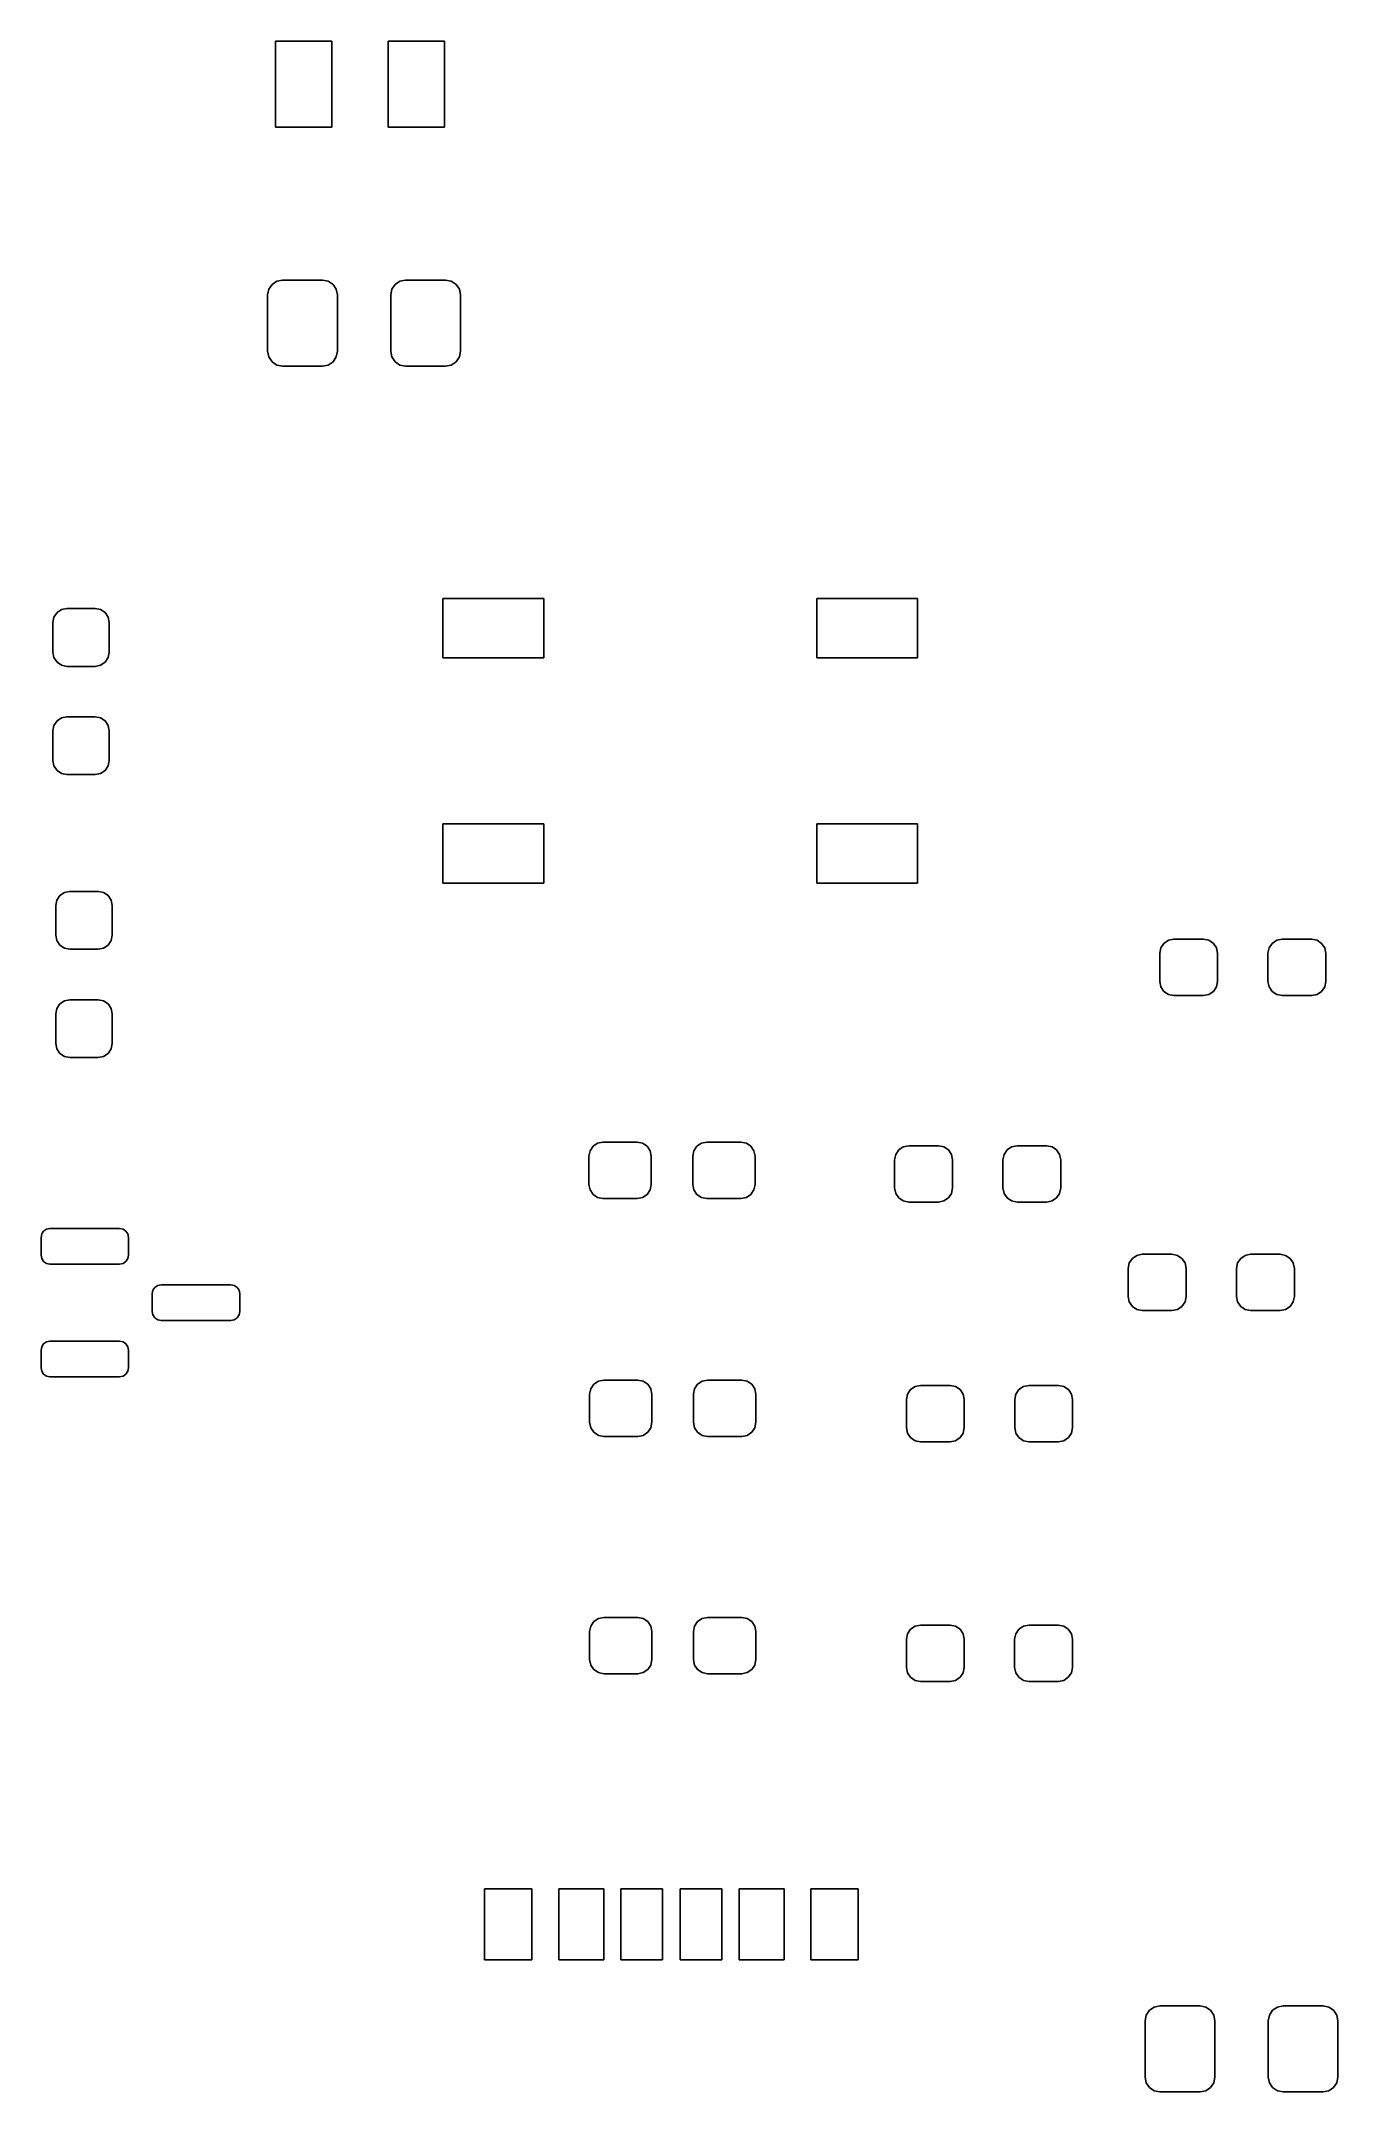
# Model space of a CAD drawing. Extents: x 91 to 112.8, y -86.5 to -52.
import ezdxf

# ---------------------------------------------------------------- set-up
doc = ezdxf.new("R2010")
doc.units = 0
doc.layers.add('BLACK', color=7, linetype='CONTINUOUS')

msp = doc.modelspace()

# ---------------------------------------------------------------- linework, layer by layer
at = {"layer": 'BLACK', "linetype": 'CONTINUOUS'}
for p, q in [((94.925, -53.405), (94.925, -51.955)), ((94.925, -51.955), (95.875, -51.955)), ((95.875, -51.955), (95.875, -53.405)), ((96.825, -53.405), (96.825, -51.955)), ((96.825, -51.955), (97.775, -51.955)), ((97.775, -51.955), (97.775, -53.405)), ((95.875, -53.405), (94.925, -53.405)), ((97.775, -53.405), (96.825, -53.405)), ((94.9493, -56.004), (95.045, -55.985)), ((95.045, -55.985), (95.72, -55.985)), ((95.72, -55.985), (95.8157, -56.004)), ((97.0243, -56.004), (97.12, -55.985)), ((97.12, -55.985), (97.795, -55.985)), ((97.795, -55.985), (97.8907, -56.004)), ((94.795, -56.235), (94.814, -56.1393)), ((94.795, -57.185), (94.795, -56.235)), ((94.814, -56.1393), (94.8682, -56.0582)), ((94.8682, -56.0582), (94.9493, -56.004)), ((95.8157, -56.004), (95.8968, -56.0582)), ((95.8968, -56.0582), (95.951, -56.1393)), ((95.951, -56.1393), (95.97, -56.235)), ((95.97, -56.235), (95.97, -57.185)), ((96.87, -56.235), (96.889, -56.1393)), ((96.87, -57.185), (96.87, -56.235)), ((96.889, -56.1393), (96.9432, -56.0582)), ((96.9432, -56.0582), (97.0243, -56.004)), ((97.8907, -56.004), (97.9718, -56.0582)), ((97.9718, -56.0582), (98.026, -56.1393)), ((98.026, -56.1393), (98.045, -56.235)), ((98.045, -56.235), (98.045, -57.185)), ((94.814, -57.2807), (94.795, -57.185)), ((94.8682, -57.3618), (94.814, -57.2807)), ((94.9493, -57.416), (94.8682, -57.3618)), ((95.8968, -57.3618), (95.8157, -57.416)), ((95.951, -57.2807), (95.8968, -57.3618)), ((95.97, -57.185), (95.951, -57.2807)), ((96.889, -57.2807), (96.87, -57.185)), ((96.9432, -57.3618), (96.889, -57.2807)), ((97.0243, -57.416), (96.9432, -57.3618)), ((97.9718, -57.3618), (97.8907, -57.416)), ((98.026, -57.2807), (97.9718, -57.3618)), ((98.045, -57.185), (98.026, -57.2807)), ((95.045, -57.435), (94.9493, -57.416)), ((95.72, -57.435), (95.045, -57.435)), ((95.8157, -57.416), (95.72, -57.435)), ((97.12, -57.435), (97.0243, -57.416)), ((97.795, -57.435), (97.12, -57.435)), ((97.8907, -57.416), (97.795, -57.435)), ((91.3216, -61.5381), (91.4125, -61.52)), ((91.4125, -61.52), (91.8875, -61.52)), ((91.8875, -61.52), (91.9784, -61.5381)), ((97.75, -62.35), (97.75, -61.35)), ((97.75, -61.35), (99.45, -61.35)), ((99.45, -61.35), (99.45, -62.35)), ((104.05, -62.35), (104.05, -61.35)), ((104.05, -61.35), (105.75, -61.35)), ((105.75, -61.35), (105.75, -62.35)), ((91.175, -61.7575), (91.1931, -61.6666)), ((91.175, -62.2575), (91.175, -61.7575)), ((91.1931, -61.6666), (91.2446, -61.5896)), ((91.2446, -61.5896), (91.3216, -61.5381)), ((91.9784, -61.5381), (92.0554, -61.5896)), ((92.0554, -61.5896), (92.1069, -61.6666)), ((92.1069, -61.6666), (92.125, -61.7575)), ((92.125, -61.7575), (92.125, -62.2575)), ((91.1931, -62.3484), (91.175, -62.2575)), ((91.2446, -62.4254), (91.1931, -62.3484)), ((91.3216, -62.4769), (91.2446, -62.4254)), ((91.4125, -62.495), (91.3216, -62.4769)), ((91.8875, -62.495), (91.4125, -62.495)), ((91.9784, -62.4769), (91.8875, -62.495)), ((92.0554, -62.4254), (91.9784, -62.4769)), ((92.1069, -62.3484), (92.0554, -62.4254)), ((92.125, -62.2575), (92.1069, -62.3484)), ((99.45, -62.35), (97.75, -62.35)), ((105.75, -62.35), (104.05, -62.35)), ((91.175, -63.5825), (91.1931, -63.4916)), ((91.175, -64.0825), (91.175, -63.5825)), ((91.1931, -63.4916), (91.2446, -63.4146)), ((91.2446, -63.4146), (91.3216, -63.3631)), ((91.3216, -63.3631), (91.4125, -63.345)), ((91.4125, -63.345), (91.8875, -63.345)), ((91.8875, -63.345), (91.9784, -63.3631)), ((91.9784, -63.3631), (92.0554, -63.4146)), ((92.0554, -63.4146), (92.1069, -63.4916)), ((92.1069, -63.4916), (92.125, -63.5825)), ((92.125, -63.5825), (92.125, -64.0825)), ((91.1931, -64.1734), (91.175, -64.0825)), ((91.2446, -64.2504), (91.1931, -64.1734)), ((91.3216, -64.3019), (91.2446, -64.2504)), ((92.0554, -64.2504), (91.9784, -64.3019)), ((92.1069, -64.1734), (92.0554, -64.2504)), ((92.125, -64.0825), (92.1069, -64.1734)), ((91.4125, -64.32), (91.3216, -64.3019)), ((91.8875, -64.32), (91.4125, -64.32)), ((91.9784, -64.3019), (91.8875, -64.32)), ((97.75, -66.15), (97.75, -65.15)), ((97.75, -65.15), (99.45, -65.15)), ((99.45, -65.15), (99.45, -66.15)), ((104.05, -66.15), (104.05, -65.15)), ((104.05, -65.15), (105.75, -65.15)), ((105.75, -65.15), (105.75, -66.15)), ((91.2431, -66.4366), (91.2946, -66.3596)), ((91.2946, -66.3596), (91.3716, -66.3081)), ((91.3716, -66.3081), (91.4625, -66.29)), ((91.4625, -66.29), (91.9375, -66.29)), ((91.9375, -66.29), (92.0284, -66.3081)), ((92.0284, -66.3081), (92.1054, -66.3596)), ((92.1054, -66.3596), (92.1569, -66.4366)), ((99.45, -66.15), (97.75, -66.15)), ((105.75, -66.15), (104.05, -66.15)), ((91.225, -66.5275), (91.2431, -66.4366)), ((91.225, -67.0275), (91.225, -66.5275)), ((92.1569, -66.4366), (92.175, -66.5275)), ((92.175, -66.5275), (92.175, -67.0275)), ((91.2431, -67.1184), (91.225, -67.0275)), ((92.175, -67.0275), (92.1569, -67.1184)), ((91.2946, -67.1954), (91.2431, -67.1184)), ((91.3716, -67.2469), (91.2946, -67.1954)), ((91.4625, -67.265), (91.3716, -67.2469)), ((91.9375, -67.265), (91.4625, -67.265)), ((92.0284, -67.2469), (91.9375, -67.265)), ((92.1054, -67.1954), (92.0284, -67.2469)), ((92.1569, -67.1184), (92.1054, -67.1954)), ((109.83, -67.3325), (109.848, -67.2416)), ((109.83, -67.8075), (109.83, -67.3325)), ((109.848, -67.2416), (109.9, -67.1646)), ((109.9, -67.1646), (109.977, -67.1131)), ((109.977, -67.1131), (110.067, -67.095)), ((110.067, -67.095), (110.567, -67.095)), ((110.567, -67.095), (110.658, -67.1131)), ((110.658, -67.1131), (110.735, -67.1646)), ((110.735, -67.1646), (110.787, -67.2416)), ((110.787, -67.2416), (110.805, -67.3325)), ((110.805, -67.3325), (110.805, -67.8075)), ((111.655, -67.3325), (111.673, -67.2416)), ((111.655, -67.8075), (111.655, -67.3325)), ((111.673, -67.2416), (111.725, -67.1646)), ((111.725, -67.1646), (111.802, -67.1131)), ((111.802, -67.1131), (111.892, -67.095)), ((111.892, -67.095), (112.392, -67.095)), ((112.392, -67.095), (112.483, -67.1131)), ((112.483, -67.1131), (112.56, -67.1646)), ((112.56, -67.1646), (112.612, -67.2416)), ((112.612, -67.2416), (112.63, -67.3325)), ((112.63, -67.3325), (112.63, -67.8075)), ((109.848, -67.8984), (109.83, -67.8075)), ((109.9, -67.9754), (109.848, -67.8984)), ((109.977, -68.0269), (109.9, -67.9754)), ((110.067, -68.045), (109.977, -68.0269)), ((110.567, -68.045), (110.067, -68.045)), ((110.658, -68.0269), (110.567, -68.045)), ((110.735, -67.9754), (110.658, -68.0269)), ((110.787, -67.8984), (110.735, -67.9754)), ((110.805, -67.8075), (110.787, -67.8984)), ((111.673, -67.8984), (111.655, -67.8075)), ((111.725, -67.9754), (111.673, -67.8984)), ((111.802, -68.0269), (111.725, -67.9754)), ((111.892, -68.045), (111.802, -68.0269)), ((112.392, -68.045), (111.892, -68.045)), ((112.483, -68.0269), (112.392, -68.045)), ((112.56, -67.9754), (112.483, -68.0269)), ((112.612, -67.8984), (112.56, -67.9754)), ((112.63, -67.8075), (112.612, -67.8984)), ((91.225, -68.3525), (91.2431, -68.2616)), ((91.225, -68.8525), (91.225, -68.3525)), ((91.2431, -68.2616), (91.2946, -68.1846)), ((91.2946, -68.1846), (91.3716, -68.1331)), ((91.3716, -68.1331), (91.4625, -68.115)), ((91.4625, -68.115), (91.9375, -68.115)), ((91.9375, -68.115), (92.0284, -68.1331)), ((92.0284, -68.1331), (92.1054, -68.1846)), ((92.1054, -68.1846), (92.1569, -68.2616)), ((92.1569, -68.2616), (92.175, -68.3525)), ((92.175, -68.3525), (92.175, -68.8525)), ((91.2431, -68.9434), (91.225, -68.8525)), ((91.2946, -69.0204), (91.2431, -68.9434)), ((91.3716, -69.0719), (91.2946, -69.0204)), ((91.4625, -69.09), (91.3716, -69.0719)), ((91.9375, -69.09), (91.4625, -69.09)), ((92.0284, -69.0719), (91.9375, -69.09)), ((92.1054, -69.0204), (92.0284, -69.0719)), ((92.1569, -68.9434), (92.1054, -69.0204)), ((92.175, -68.8525), (92.1569, -68.9434)), ((100.357, -70.5331), (100.447, -70.515)), ((100.447, -70.515), (101.022, -70.515)), ((101.022, -70.515), (101.113, -70.5331)), ((102.107, -70.5331), (102.197, -70.515)), ((102.197, -70.515), (102.772, -70.515)), ((102.772, -70.515), (102.863, -70.5331)), ((100.21, -70.7525), (100.228, -70.6616)), ((100.21, -71.2275), (100.21, -70.7525)), ((100.228, -70.6616), (100.28, -70.5846)), ((100.28, -70.5846), (100.357, -70.5331)), ((101.113, -70.5331), (101.19, -70.5846)), ((101.19, -70.5846), (101.242, -70.6616)), ((101.242, -70.6616), (101.26, -70.7525)), ((101.26, -70.7525), (101.26, -71.2275)), ((101.96, -70.7525), (101.978, -70.6616)), ((101.96, -71.2275), (101.96, -70.7525)), ((101.978, -70.6616), (102.03, -70.5846)), ((102.03, -70.5846), (102.107, -70.5331)), ((102.863, -70.5331), (102.94, -70.5846)), ((102.94, -70.5846), (102.992, -70.6616)), ((102.992, -70.6616), (103.01, -70.7525)), ((103.01, -70.7525), (103.01, -71.2275)), ((105.362, -70.8125), (105.381, -70.7216)), ((105.362, -71.2875), (105.362, -70.8125)), ((105.381, -70.7216), (105.432, -70.6446)), ((105.432, -70.6446), (105.509, -70.5931)), ((105.509, -70.5931), (105.6, -70.575)), ((105.6, -70.575), (106.1, -70.575)), ((106.1, -70.575), (106.191, -70.5931)), ((106.191, -70.5931), (106.268, -70.6446)), ((106.268, -70.6446), (106.319, -70.7216)), ((106.319, -70.7216), (106.337, -70.8125)), ((106.337, -70.8125), (106.337, -71.2875)), ((107.188, -70.8125), (107.206, -70.7216)), ((107.188, -71.2875), (107.188, -70.8125)), ((107.206, -70.7216), (107.257, -70.6446)), ((107.257, -70.6446), (107.334, -70.5931)), ((107.334, -70.5931), (107.425, -70.575)), ((107.425, -70.575), (107.925, -70.575)), ((107.925, -70.575), (108.016, -70.5931)), ((108.016, -70.5931), (108.093, -70.6446)), ((108.093, -70.6446), (108.144, -70.7216)), ((108.144, -70.7216), (108.162, -70.8125)), ((108.162, -70.8125), (108.162, -71.2875)), ((100.228, -71.3184), (100.21, -71.2275)), ((100.28, -71.3954), (100.228, -71.3184)), ((100.357, -71.4469), (100.28, -71.3954)), ((100.447, -71.465), (100.357, -71.4469)), ((101.022, -71.465), (100.447, -71.465)), ((101.113, -71.4469), (101.022, -71.465)), ((101.19, -71.3954), (101.113, -71.4469)), ((101.242, -71.3184), (101.19, -71.3954)), ((101.26, -71.2275), (101.242, -71.3184)), ((101.978, -71.3184), (101.96, -71.2275)), ((102.03, -71.3954), (101.978, -71.3184)), ((102.107, -71.4469), (102.03, -71.3954)), ((102.197, -71.465), (102.107, -71.4469)), ((102.772, -71.465), (102.197, -71.465)), ((102.863, -71.4469), (102.772, -71.465)), ((102.94, -71.3954), (102.863, -71.4469)), ((102.992, -71.3184), (102.94, -71.3954)), ((103.01, -71.2275), (102.992, -71.3184)), ((105.381, -71.3784), (105.362, -71.2875)), ((105.432, -71.4554), (105.381, -71.3784)), ((105.509, -71.5069), (105.432, -71.4554)), ((105.6, -71.525), (105.509, -71.5069)), ((106.1, -71.525), (105.6, -71.525)), ((106.191, -71.5069), (106.1, -71.525)), ((106.268, -71.4554), (106.191, -71.5069)), ((106.319, -71.3784), (106.268, -71.4554)), ((106.337, -71.2875), (106.319, -71.3784)), ((107.206, -71.3784), (107.188, -71.2875)), ((107.257, -71.4554), (107.206, -71.3784)), ((107.334, -71.5069), (107.257, -71.4554)), ((107.425, -71.525), (107.334, -71.5069)), ((107.925, -71.525), (107.425, -71.525)), ((108.016, -71.5069), (107.925, -71.525)), ((108.093, -71.4554), (108.016, -71.5069)), ((108.144, -71.3784), (108.093, -71.4554)), ((108.162, -71.2875), (108.144, -71.3784)), ((90.975, -72.12), (90.9864, -72.0626)), ((90.975, -72.42), (90.975, -72.12)), ((90.9864, -72.0626), (91.0189, -72.0139)), ((91.0189, -72.0139), (91.0676, -71.9814)), ((91.0676, -71.9814), (91.125, -71.97)), ((91.125, -71.97), (92.3, -71.97)), ((92.3, -71.97), (92.3574, -71.9814)), ((92.3574, -71.9814), (92.4061, -72.0139)), ((92.4061, -72.0139), (92.4386, -72.0626)), ((92.4386, -72.0626), (92.45, -72.12)), ((92.45, -72.12), (92.45, -72.42)), ((90.9864, -72.4774), (90.975, -72.42)), ((91.0189, -72.5261), (90.9864, -72.4774)), ((91.0676, -72.5586), (91.0189, -72.5261)), ((91.125, -72.57), (91.0676, -72.5586)), ((92.3, -72.57), (91.125, -72.57)), ((92.3574, -72.5586), (92.3, -72.57)), ((92.4061, -72.5261), (92.3574, -72.5586)), ((92.4386, -72.4774), (92.4061, -72.5261)), ((92.45, -72.42), (92.4386, -72.4774)), ((109.3, -72.6425), (109.318, -72.5516)), ((109.318, -72.5516), (109.37, -72.4746)), ((109.37, -72.4746), (109.447, -72.4231)), ((109.447, -72.4231), (109.537, -72.405)), ((109.537, -72.405), (110.037, -72.405)), ((110.037, -72.405), (110.128, -72.4231)), ((110.128, -72.4231), (110.205, -72.4746)), ((110.205, -72.4746), (110.257, -72.5516)), ((110.257, -72.5516), (110.275, -72.6425)), ((111.125, -72.6425), (111.143, -72.5516)), ((111.143, -72.5516), (111.195, -72.4746)), ((111.195, -72.4746), (111.272, -72.4231)), ((111.272, -72.4231), (111.362, -72.405)), ((111.362, -72.405), (111.862, -72.405)), ((111.862, -72.405), (111.953, -72.4231)), ((111.953, -72.4231), (112.03, -72.4746)), ((112.03, -72.4746), (112.082, -72.5516)), ((112.082, -72.5516), (112.1, -72.6425)), ((92.8939, -72.9639), (92.9426, -72.9314)), ((92.9426, -72.9314), (93, -72.92)), ((93, -72.92), (94.175, -72.92)), ((94.175, -72.92), (94.2324, -72.9314)), ((94.2324, -72.9314), (94.2811, -72.9639)), ((109.3, -73.1175), (109.3, -72.6425)), ((110.275, -72.6425), (110.275, -73.1175)), ((111.125, -73.1175), (111.125, -72.6425)), ((112.1, -72.6425), (112.1, -73.1175)), ((92.85, -73.07), (92.8614, -73.0126)), ((92.85, -73.37), (92.85, -73.07)), ((92.8614, -73.0126), (92.8939, -72.9639)), ((94.2811, -72.9639), (94.3136, -73.0126)), ((94.3136, -73.0126), (94.325, -73.07)), ((94.325, -73.07), (94.325, -73.37)), ((109.318, -73.2084), (109.3, -73.1175)), ((109.37, -73.2854), (109.318, -73.2084)), ((109.447, -73.3369), (109.37, -73.2854)), ((110.205, -73.2854), (110.128, -73.3369)), ((110.257, -73.2084), (110.205, -73.2854)), ((110.275, -73.1175), (110.257, -73.2084)), ((111.143, -73.2084), (111.125, -73.1175)), ((111.195, -73.2854), (111.143, -73.2084)), ((111.272, -73.3369), (111.195, -73.2854)), ((112.03, -73.2854), (111.953, -73.3369)), ((112.082, -73.2084), (112.03, -73.2854)), ((112.1, -73.1175), (112.082, -73.2084)), ((92.8614, -73.4274), (92.85, -73.37)), ((92.8939, -73.4761), (92.8614, -73.4274)), ((92.9426, -73.5086), (92.8939, -73.4761)), ((93, -73.52), (92.9426, -73.5086)), ((94.175, -73.52), (93, -73.52)), ((94.2324, -73.5086), (94.175, -73.52)), ((94.2811, -73.4761), (94.2324, -73.5086)), ((94.3136, -73.4274), (94.2811, -73.4761)), ((94.325, -73.37), (94.3136, -73.4274)), ((109.537, -73.355), (109.447, -73.3369)), ((110.037, -73.355), (109.537, -73.355)), ((110.128, -73.3369), (110.037, -73.355)), ((111.362, -73.355), (111.272, -73.3369)), ((111.862, -73.355), (111.362, -73.355)), ((111.953, -73.3369), (111.862, -73.355)), ((90.975, -74.02), (90.9864, -73.9626)), ((90.9864, -73.9626), (91.0189, -73.9139)), ((91.0189, -73.9139), (91.0676, -73.8814)), ((91.0676, -73.8814), (91.125, -73.87)), ((91.125, -73.87), (92.3, -73.87)), ((92.3, -73.87), (92.3574, -73.8814)), ((92.3574, -73.8814), (92.4061, -73.9139)), ((92.4061, -73.9139), (92.4386, -73.9626)), ((92.4386, -73.9626), (92.45, -74.02)), ((90.975, -74.32), (90.975, -74.02)), ((90.9864, -74.3774), (90.975, -74.32)), ((92.45, -74.32), (92.4386, -74.3774)), ((92.45, -74.02), (92.45, -74.32)), ((91.0189, -74.4261), (90.9864, -74.3774)), ((91.0676, -74.4586), (91.0189, -74.4261)), ((91.125, -74.47), (91.0676, -74.4586)), ((92.3, -74.47), (91.125, -74.47)), ((92.3574, -74.4586), (92.3, -74.47)), ((92.4061, -74.4261), (92.3574, -74.4586)), ((92.4386, -74.3774), (92.4061, -74.4261)), ((100.241, -74.6716), (100.292, -74.5946)), ((100.292, -74.5946), (100.369, -74.5431)), ((100.369, -74.5431), (100.46, -74.525)), ((100.46, -74.525), (101.035, -74.525)), ((101.035, -74.525), (101.126, -74.5431)), ((101.126, -74.5431), (101.203, -74.5946)), ((101.203, -74.5946), (101.254, -74.6716)), ((101.991, -74.6716), (102.042, -74.5946)), ((102.042, -74.5946), (102.119, -74.5431)), ((102.119, -74.5431), (102.21, -74.525)), ((102.21, -74.525), (102.785, -74.525)), ((102.785, -74.525), (102.876, -74.5431)), ((102.876, -74.5431), (102.953, -74.5946)), ((102.953, -74.5946), (103.004, -74.6716)), ((105.632, -74.6846), (105.709, -74.6331)), ((105.709, -74.6331), (105.8, -74.615)), ((105.8, -74.615), (106.3, -74.615)), ((106.3, -74.615), (106.391, -74.6331)), ((106.391, -74.6331), (106.468, -74.6846)), ((107.457, -74.6846), (107.534, -74.6331)), ((107.534, -74.6331), (107.625, -74.615)), ((107.625, -74.615), (108.125, -74.615)), ((108.125, -74.615), (108.216, -74.6331)), ((108.216, -74.6331), (108.293, -74.6846)), ((100.222, -74.7625), (100.241, -74.6716)), ((100.222, -75.2375), (100.222, -74.7625)), ((101.254, -74.6716), (101.272, -74.7625)), ((101.272, -74.7625), (101.272, -75.2375)), ((101.972, -74.7625), (101.991, -74.6716)), ((101.972, -75.2375), (101.972, -74.7625)), ((103.004, -74.6716), (103.022, -74.7625)), ((103.022, -74.7625), (103.022, -75.2375)), ((105.562, -74.8525), (105.581, -74.7616)), ((105.562, -75.3275), (105.562, -74.8525)), ((105.581, -74.7616), (105.632, -74.6846)), ((106.468, -74.6846), (106.519, -74.7616)), ((106.519, -74.7616), (106.537, -74.8525)), ((106.537, -74.8525), (106.537, -75.3275)), ((107.387, -74.8525), (107.406, -74.7616)), ((107.387, -75.3275), (107.387, -74.8525)), ((107.406, -74.7616), (107.457, -74.6846)), ((108.293, -74.6846), (108.344, -74.7616)), ((108.344, -74.7616), (108.362, -74.8525)), ((108.362, -74.8525), (108.362, -75.3275)), ((100.241, -75.3284), (100.222, -75.2375)), ((100.292, -75.4054), (100.241, -75.3284)), ((101.254, -75.3284), (101.203, -75.4054)), ((101.272, -75.2375), (101.254, -75.3284)), ((101.991, -75.3284), (101.972, -75.2375)), ((102.042, -75.4054), (101.991, -75.3284)), ((103.004, -75.3284), (102.953, -75.4054)), ((103.022, -75.2375), (103.004, -75.3284)), ((105.581, -75.4184), (105.562, -75.3275)), ((106.537, -75.3275), (106.519, -75.4184)), ((107.406, -75.4184), (107.387, -75.3275)), ((108.362, -75.3275), (108.344, -75.4184)), ((100.369, -75.4569), (100.292, -75.4054)), ((100.46, -75.475), (100.369, -75.4569)), ((101.035, -75.475), (100.46, -75.475)), ((101.126, -75.4569), (101.035, -75.475)), ((101.203, -75.4054), (101.126, -75.4569)), ((102.119, -75.4569), (102.042, -75.4054)), ((102.21, -75.475), (102.119, -75.4569)), ((102.785, -75.475), (102.21, -75.475)), ((102.876, -75.4569), (102.785, -75.475)), ((102.953, -75.4054), (102.876, -75.4569)), ((105.632, -75.4954), (105.581, -75.4184)), ((105.709, -75.5469), (105.632, -75.4954)), ((105.8, -75.565), (105.709, -75.5469)), ((106.3, -75.565), (105.8, -75.565)), ((106.391, -75.5469), (106.3, -75.565)), ((106.468, -75.4954), (106.391, -75.5469)), ((106.519, -75.4184), (106.468, -75.4954)), ((107.457, -75.4954), (107.406, -75.4184)), ((107.534, -75.5469), (107.457, -75.4954)), ((107.625, -75.565), (107.534, -75.5469)), ((108.125, -75.565), (107.625, -75.565)), ((108.216, -75.5469), (108.125, -75.565)), ((108.293, -75.4954), (108.216, -75.5469)), ((108.344, -75.4184), (108.293, -75.4954)), ((100.222, -78.7625), (100.241, -78.6716)), ((100.222, -79.2375), (100.222, -78.7625)), ((100.241, -78.6716), (100.292, -78.5946)), ((100.292, -78.5946), (100.369, -78.5431)), ((100.369, -78.5431), (100.46, -78.525)), ((100.46, -78.525), (101.035, -78.525)), ((101.035, -78.525), (101.126, -78.5431)), ((101.126, -78.5431), (101.203, -78.5946)), ((101.203, -78.5946), (101.254, -78.6716)), ((101.254, -78.6716), (101.272, -78.7625)), ((101.272, -78.7625), (101.272, -79.2375)), ((101.972, -78.7625), (101.991, -78.6716)), ((101.972, -79.2375), (101.972, -78.7625)), ((101.991, -78.6716), (102.042, -78.5946)), ((102.042, -78.5946), (102.119, -78.5431)), ((102.119, -78.5431), (102.21, -78.525)), ((102.21, -78.525), (102.785, -78.525)), ((102.785, -78.525), (102.876, -78.5431)), ((102.876, -78.5431), (102.953, -78.5946)), ((102.953, -78.5946), (103.004, -78.6716)), ((103.004, -78.6716), (103.022, -78.7625)), ((103.022, -78.7625), (103.022, -79.2375)), ((105.56, -78.8925), (105.578, -78.8016)), ((105.578, -78.8016), (105.63, -78.7246)), ((105.63, -78.7246), (105.707, -78.6731)), ((105.707, -78.6731), (105.797, -78.655)), ((105.797, -78.655), (106.297, -78.655)), ((106.297, -78.655), (106.388, -78.6731)), ((106.388, -78.6731), (106.465, -78.7246)), ((106.465, -78.7246), (106.517, -78.8016)), ((106.517, -78.8016), (106.535, -78.8925)), ((107.385, -78.8925), (107.403, -78.8016)), ((107.403, -78.8016), (107.455, -78.7246)), ((107.455, -78.7246), (107.532, -78.6731)), ((107.532, -78.6731), (107.622, -78.655)), ((107.622, -78.655), (108.122, -78.655)), ((108.122, -78.655), (108.213, -78.6731)), ((108.213, -78.6731), (108.29, -78.7246)), ((108.29, -78.7246), (108.342, -78.8016)), ((108.342, -78.8016), (108.36, -78.8925)), ((105.56, -79.3675), (105.56, -78.8925)), ((106.535, -78.8925), (106.535, -79.3675)), ((107.385, -79.3675), (107.385, -78.8925)), ((108.36, -78.8925), (108.36, -79.3675)), ((100.241, -79.3284), (100.222, -79.2375)), ((100.292, -79.4054), (100.241, -79.3284)), ((100.369, -79.4569), (100.292, -79.4054)), ((100.46, -79.475), (100.369, -79.4569)), ((101.035, -79.475), (100.46, -79.475)), ((101.126, -79.4569), (101.035, -79.475)), ((101.203, -79.4054), (101.126, -79.4569)), ((101.254, -79.3284), (101.203, -79.4054)), ((101.272, -79.2375), (101.254, -79.3284)), ((101.991, -79.3284), (101.972, -79.2375)), ((102.042, -79.4054), (101.991, -79.3284)), ((102.119, -79.4569), (102.042, -79.4054)), ((102.21, -79.475), (102.119, -79.4569)), ((102.785, -79.475), (102.21, -79.475)), ((102.876, -79.4569), (102.785, -79.475)), ((102.953, -79.4054), (102.876, -79.4569)), ((103.004, -79.3284), (102.953, -79.4054)), ((103.022, -79.2375), (103.004, -79.3284)), ((105.578, -79.4584), (105.56, -79.3675)), ((105.63, -79.5354), (105.578, -79.4584)), ((106.517, -79.4584), (106.465, -79.5354)), ((106.535, -79.3675), (106.517, -79.4584)), ((107.403, -79.4584), (107.385, -79.3675)), ((107.455, -79.5354), (107.403, -79.4584)), ((108.342, -79.4584), (108.29, -79.5354)), ((108.36, -79.3675), (108.342, -79.4584)), ((105.707, -79.5869), (105.63, -79.5354)), ((105.797, -79.605), (105.707, -79.5869)), ((106.297, -79.605), (105.797, -79.605)), ((106.388, -79.5869), (106.297, -79.605)), ((106.465, -79.5354), (106.388, -79.5869)), ((107.532, -79.5869), (107.455, -79.5354)), ((107.622, -79.605), (107.532, -79.5869)), ((108.122, -79.605), (107.622, -79.605)), ((108.213, -79.5869), (108.122, -79.605)), ((108.29, -79.5354), (108.213, -79.5869)), ((98.45, -84.3), (98.45, -83.1)), ((98.45, -83.1), (99.25, -83.1)), ((99.25, -83.1), (99.25, -84.3)), ((99.7, -84.3), (99.7, -83.1)), ((99.7, -83.1), (100.46, -83.1)), ((100.46, -83.1), (100.46, -84.3)), ((100.75, -84.3), (100.75, -83.1)), ((100.75, -83.1), (101.45, -83.1)), ((101.45, -83.1), (101.45, -84.3)), ((101.75, -84.3), (101.75, -83.1)), ((101.75, -83.1), (102.45, -83.1)), ((102.45, -83.1), (102.45, -84.3)), ((102.74, -84.3), (102.74, -83.1)), ((102.74, -83.1), (103.5, -83.1)), ((103.5, -83.1), (103.5, -84.3)), ((103.95, -84.3), (103.95, -83.1)), ((103.95, -83.1), (104.75, -83.1)), ((104.75, -83.1), (104.75, -84.3)), ((99.25, -84.3), (98.45, -84.3)), ((100.46, -84.3), (99.7, -84.3)), ((101.45, -84.3), (100.75, -84.3)), ((102.45, -84.3), (101.75, -84.3)), ((103.5, -84.3), (102.74, -84.3)), ((104.75, -84.3), (103.95, -84.3)), ((109.585, -85.325), (109.604, -85.2293)), ((109.585, -86.275), (109.585, -85.325)), ((109.604, -85.2293), (109.658, -85.1482)), ((109.658, -85.1482), (109.739, -85.094)), ((109.739, -85.094), (109.835, -85.075)), ((109.835, -85.075), (110.51, -85.075)), ((110.51, -85.075), (110.606, -85.094)), ((110.606, -85.094), (110.687, -85.1482)), ((110.687, -85.1482), (110.741, -85.2293)), ((110.741, -85.2293), (110.76, -85.325)), ((110.76, -85.325), (110.76, -86.275)), ((111.66, -85.325), (111.679, -85.2293)), ((111.66, -86.275), (111.66, -85.325)), ((111.679, -85.2293), (111.733, -85.1482)), ((111.733, -85.1482), (111.814, -85.094)), ((111.814, -85.094), (111.91, -85.075)), ((111.91, -85.075), (112.585, -85.075)), ((112.585, -85.075), (112.681, -85.094)), ((112.681, -85.094), (112.762, -85.1482)), ((112.762, -85.1482), (112.816, -85.2293)), ((112.816, -85.2293), (112.835, -85.325)), ((112.835, -85.325), (112.835, -86.275)), ((109.604, -86.3707), (109.585, -86.275)), ((109.658, -86.4518), (109.604, -86.3707)), ((110.741, -86.3707), (110.687, -86.4518)), ((110.76, -86.275), (110.741, -86.3707)), ((111.679, -86.3707), (111.66, -86.275)), ((111.733, -86.4518), (111.679, -86.3707)), ((112.816, -86.3707), (112.762, -86.4518)), ((112.835, -86.275), (112.816, -86.3707)), ((109.739, -86.506), (109.658, -86.4518)), ((109.835, -86.525), (109.739, -86.506)), ((110.51, -86.525), (109.835, -86.525)), ((110.606, -86.506), (110.51, -86.525)), ((110.687, -86.4518), (110.606, -86.506)), ((111.814, -86.506), (111.733, -86.4518)), ((111.91, -86.525), (111.814, -86.506)), ((112.585, -86.525), (111.91, -86.525)), ((112.681, -86.506), (112.585, -86.525)), ((112.762, -86.4518), (112.681, -86.506))]:
    msp.add_line(p, q, dxfattribs=at)

doc.saveas('drawing.dxf')
